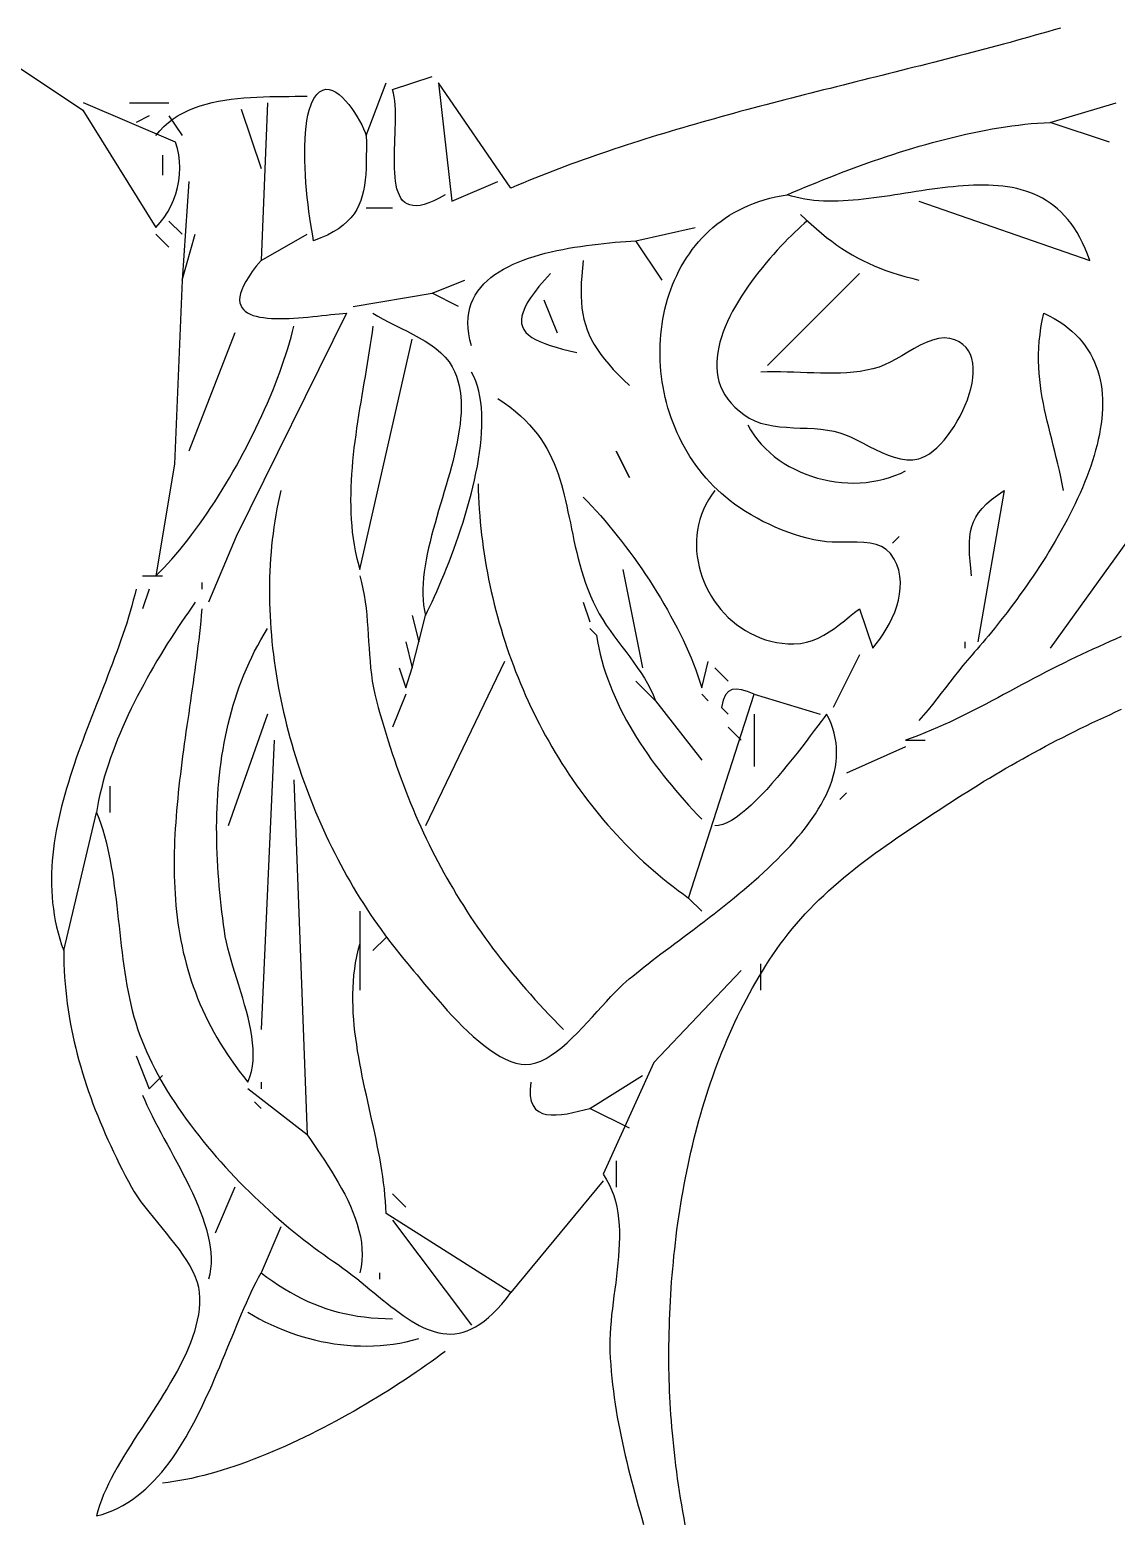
# Model space of a CAD drawing. Header units: millimetres. Extents: x 39 to 722, y 30 to 846.
# Drawn here: x 215.4 to 380.5, y 213.8 to 440.4 of the extents above; entities that cross this region are included whole.
import ezdxf

# ---------------------------------------------------------------- set-up
doc = ezdxf.new("R2010")
doc.units = ezdxf.units.MM
doc.layers.add('0_0_0', color=3, linetype='Continuous')

msp = doc.modelspace()

# ---------------------------------------------------------------- linework, layer by layer
at = {"layer": '0_0_0'}
for points in [[(163.52, 472.34), (187.35, 463.87), (209.62, 437.39), (223.43, 428.2), (234.52, 410.34), (235.19, 411.09), (235.79, 411.88), (236.33, 412.72), (236.8, 413.61), (237.21, 414.53), (237.54, 415.47), (237.8, 416.44), (238, 417.43), (238.11, 418.43), (238.15, 419.43), (238.12, 420.43), (238, 421.42), (237.8, 422.39), (237.52, 423.34), (223.52, 429.34)], [(372.06, 440.7), (371.1, 440.42), (370.15, 440.14), (369.2, 439.87), (368.24, 439.59), (367.28, 439.32), (366.32, 439.05), (365.36, 438.79), (364.4, 438.52), (363.43, 438.26), (362.46, 438), (361.5, 437.74), (360.53, 437.48), (359.56, 437.22), (358.59, 436.97), (357.61, 436.71), (356.64, 436.46), (355.67, 436.21), (354.69, 435.96), (353.72, 435.71), (352.74, 435.46), (351.76, 435.21), (350.78, 434.96), (349.8, 434.72), (348.82, 434.47), (347.84, 434.22), (346.86, 433.98), (345.88, 433.73), (344.9, 433.49), (343.92, 433.24), (342.94, 433), (341.96, 432.75), (340.97, 432.51), (339.99, 432.26), (339.01, 432.02), (338.03, 431.77), (337.04, 431.52), (336.06, 431.28), (335.08, 431.03), (334.1, 430.78), (333.12, 430.53), (332.14, 430.28), (331.16, 430.03), (330.18, 429.78), (329.2, 429.53), (328.22, 429.27), (327.25, 429.02), (326.27, 428.76), (325.29, 428.5), (324.32, 428.24), (323.34, 427.98), (322.37, 427.71), (321.4, 427.45), (320.43, 427.18), (319.46, 426.91), (318.49, 426.64), (317.53, 426.37), (316.56, 426.09), (315.6, 425.81), (314.63, 425.53), (313.67, 425.25), (312.71, 424.96), (311.75, 424.67), (310.8, 424.38), (309.84, 424.09), (308.89, 423.79), (307.94, 423.49), (306.99, 423.19), (306.05, 422.88), (305.1, 422.57), (304.16, 422.26), (303.22, 421.94), (302.28, 421.62), (301.35, 421.3), (300.41, 420.97), (299.48, 420.64), (298.55, 420.31), (297.63, 419.97), (296.7, 419.62), (295.78, 419.28), (294.87, 418.93), (293.95, 418.57), (293.04, 418.21), (292.13, 417.85), (291.22, 417.48), (290.32, 417.11), (289.42, 416.73), (288.52, 416.34), (277.52, 432.34), (279.52, 414.34), (286.52, 417.34)], [(278.52, 415.34), (277.62, 414.83), (276.79, 414.41), (276.02, 414.09), (275.32, 413.86), (274.69, 413.72), (274.12, 413.66), (273.6, 413.68), (273.14, 413.78), (272.73, 413.95), (272.37, 414.18), (272.05, 414.48), (271.78, 414.84), (271.55, 415.26), (271.35, 415.73), (271.19, 416.24), (271.07, 416.8), (270.97, 417.39), (270.89, 418.02), (270.84, 418.69), (270.81, 419.38), (270.8, 420.09), (270.8, 420.82), (270.81, 421.57), (270.83, 422.33), (270.85, 423.09), (270.88, 423.86), (270.91, 424.62), (270.93, 425.39), (270.95, 426.14), (270.96, 426.88), (270.95, 427.6), (270.94, 428.3), (270.9, 428.98), (270.85, 429.62), (270.77, 430.24), (270.66, 430.81), (270.52, 431.34), (276.52, 433.34)], [(266.52, 424.34), (266.53, 423.27), (266.53, 422.24), (266.52, 421.24), (266.51, 420.27), (266.48, 419.34), (266.43, 418.44), (266.36, 417.58), (266.25, 416.75), (266.11, 415.95), (265.92, 415.19), (265.69, 414.45), (265.4, 413.75), (265.06, 413.08), (264.66, 412.44), (264.18, 411.83), (263.64, 411.25), (263.01, 410.7), (262.3, 410.17), (261.5, 409.67), (260.61, 409.2), (259.62, 408.76), (258.52, 408.34), (258.37, 409.1), (258.22, 409.93), (258.07, 410.83), (257.92, 411.79), (257.79, 412.8), (257.66, 413.84), (257.54, 414.93), (257.44, 416.03), (257.35, 417.16), (257.28, 418.29), (257.22, 419.42), (257.19, 420.54), (257.18, 421.64), (257.19, 422.72), (257.22, 423.77), (257.28, 424.77), (257.38, 425.73), (257.5, 426.62), (257.65, 427.45), (257.84, 428.2), (258.19, 429.2), (258.57, 429.99), (258.98, 430.59), (259.42, 431.01), (259.89, 431.27), (260.37, 431.38), (260.86, 431.35), (261.37, 431.19), (261.88, 430.93), (262.39, 430.57), (262.89, 430.14), (263.38, 429.63), (263.85, 429.07), (264.31, 428.47), (264.74, 427.85), (265.14, 427.21), (265.51, 426.58), (265.83, 425.96), (266.11, 425.37), (266.35, 424.83), (266.52, 424.34), (269.52, 432.34)], [(230.52, 429.34), (236.52, 429.34)], [(234.52, 424.34), (235.12, 425.07), (235.76, 425.73), (236.45, 426.33), (237.17, 426.88), (237.93, 427.37), (238.72, 427.81), (239.55, 428.2), (240.4, 428.55), (241.28, 428.86), (242.18, 429.13), (243.1, 429.36), (244.04, 429.56), (244.99, 429.72), (245.96, 429.86), (246.93, 429.97), (247.92, 430.06), (248.9, 430.13), (249.89, 430.19), (250.88, 430.23), (251.86, 430.26), (252.84, 430.28), (253.8, 430.29), (254.76, 430.3), (255.7, 430.31), (256.62, 430.33), (257.52, 430.34)], [(247.52, 428.34), (250.52, 419.34)], [(251.52, 429.34), (250.52, 405.34), (257.52, 409.34)], [(379.52, 423.34), (370.52, 426.34), (380.52, 429.34)], [(233.52, 427.34), (231.52, 426.34)], [(236.52, 427.34), (238.52, 424.34)], [(350.52, 414.34), (376.52, 405.34), (376.18, 406.29), (375.82, 407.18), (375.43, 408.03), (375.03, 408.83), (374.6, 409.58), (374.15, 410.29), (373.69, 410.95), (373.2, 411.57), (372.7, 412.15), (372.18, 412.69), (371.64, 413.18), (371.08, 413.64), (370.51, 414.07), (369.92, 414.46), (369.32, 414.81), (368.71, 415.13), (368.08, 415.42), (367.43, 415.67), (366.78, 415.9), (366.11, 416.1), (365.42, 416.27), (364.73, 416.42), (364.03, 416.54), (363.32, 416.63), (362.59, 416.71), (361.86, 416.76), (361.12, 416.79), (360.37, 416.81), (359.61, 416.81), (358.85, 416.78), (358.08, 416.75), (357.3, 416.7), (356.52, 416.64), (355.73, 416.56), (354.94, 416.48), (354.15, 416.38), (353.35, 416.28), (352.55, 416.17), (351.74, 416.06), (350.94, 415.94), (350.13, 415.81), (349.33, 415.69), (348.52, 415.56), (347.71, 415.43), (346.91, 415.31), (346.1, 415.19), (345.3, 415.07), (344.5, 414.96), (343.71, 414.85), (342.92, 414.75), (342.13, 414.66), (341.34, 414.58), (340.57, 414.51), (339.79, 414.45), (339.03, 414.4), (338.27, 414.37), (337.52, 414.36), (336.77, 414.36), (336.04, 414.38), (335.31, 414.42), (334.59, 414.48), (333.89, 414.56), (333.19, 414.67), (332.51, 414.8), (331.83, 414.95), (331.17, 415.14), (330.52, 415.34), (331.4, 415.72), (332.29, 416.1), (333.19, 416.47), (334.1, 416.85), (335.02, 417.22), (335.94, 417.59), (336.88, 417.96), (337.82, 418.33), (338.77, 418.7), (339.73, 419.06), (340.69, 419.42), (341.66, 419.77), (342.64, 420.12), (343.62, 420.47), (344.61, 420.81), (345.6, 421.14), (346.6, 421.47), (347.6, 421.79), (348.6, 422.1), (349.6, 422.41), (350.61, 422.71), (351.62, 423), (352.63, 423.28), (353.64, 423.55), (354.65, 423.81), (355.66, 424.06), (356.67, 424.3), (357.68, 424.54), (358.69, 424.76), (359.7, 424.96), (360.7, 425.16), (361.7, 425.34), (362.7, 425.51), (363.7, 425.67), (364.69, 425.81), (365.68, 425.94), (366.66, 426.05), (367.63, 426.15), (368.6, 426.23), (369.57, 426.29), (370.52, 426.34)], [(235.52, 421.34), (235.52, 418.34)], [(239.52, 417.34), (238.52, 402.34), (240.52, 409.34)], [(319.52, 370.34), (319.01, 369.65), (318.54, 368.93), (318.14, 368.2), (317.78, 367.45), (317.48, 366.69), (317.23, 365.91), (317.03, 365.13), (316.88, 364.33), (316.78, 363.53), (316.72, 362.73), (316.72, 361.93), (316.75, 361.12), (316.84, 360.32), (316.96, 359.52), (317.13, 358.73), (317.35, 357.95), (317.6, 357.18), (317.89, 356.42), (318.22, 355.67), (318.59, 354.94), (319, 354.24), (319.44, 353.55), (319.92, 352.88), (320.43, 352.24), (320.97, 351.63), (321.55, 351.04), (322.16, 350.49), (322.79, 349.97), (323.46, 349.48), (324.16, 349.03), (324.88, 348.62), (325.63, 348.26), (326.4, 347.93), (327.2, 347.65), (328.02, 347.42), (328.87, 347.24), (329.73, 347.11), (330.62, 347.03), (331.52, 347.01), (332.52, 347.08), (333.47, 347.25), (334.38, 347.53), (335.25, 347.89), (336.09, 348.33), (336.91, 348.82), (337.7, 349.37), (338.48, 349.94), (339.25, 350.54), (340.01, 351.15), (340.77, 351.76), (341.52, 352.34), (343.52, 346.34), (344.06, 347), (344.59, 347.71), (345.1, 348.47), (345.59, 349.26), (346.06, 350.09), (346.48, 350.95), (346.86, 351.83), (347.18, 352.73), (347.43, 353.64), (347.62, 354.56), (347.72, 355.48), (347.74, 356.4), (347.66, 357.3), (347.48, 358.2), (347.18, 359.07), (346.76, 359.92), (346.21, 360.74), (345.59, 361.36), (344.86, 361.81), (344.03, 362.13), (343.13, 362.33), (342.17, 362.45), (341.18, 362.49), (340.18, 362.49), (339.19, 362.47), (338.24, 362.46), (337.34, 362.47), (336.52, 362.53), (335.54, 362.67), (334.56, 362.86), (333.57, 363.09), (332.59, 363.35), (331.61, 363.66), (330.63, 363.99), (329.66, 364.36), (328.71, 364.77), (327.76, 365.2), (326.83, 365.65), (325.93, 366.14), (325.04, 366.64), (324.17, 367.17), (323.34, 367.72), (322.53, 368.28), (321.84, 368.79), (321.18, 369.32), (320.54, 369.87), (319.92, 370.44), (319.32, 371.02), (318.75, 371.62), (318.19, 372.24), (317.66, 372.87), (317.14, 373.52), (316.65, 374.18), (316.18, 374.85), (315.73, 375.53), (315.3, 376.23), (314.89, 376.94), (314.5, 377.66), (314.14, 378.39), (313.79, 379.13), (313.47, 379.88), (313.17, 380.63), (312.89, 381.4), (312.63, 382.16), (312.39, 382.94), (312.18, 383.72), (311.98, 384.51), (311.81, 385.3), (311.65, 386.09), (311.52, 386.89), (311.41, 387.68), (311.32, 388.48), (311.26, 389.28), (311.21, 390.08), (311.19, 390.88), (311.18, 391.68), (311.2, 392.48), (311.24, 393.27), (311.3, 394.06), (311.39, 394.85), (311.49, 395.63), (311.62, 396.41), (311.76, 397.18), (311.93, 397.94), (312.12, 398.7), (312.33, 399.45), (312.57, 400.19), (312.82, 400.92), (313.1, 401.65), (313.4, 402.36), (313.72, 403.06), (314.06, 403.75), (314.42, 404.42), (314.8, 405.09), (315.21, 405.73), (315.64, 406.37), (316.09, 406.99), (316.56, 407.59), (317.05, 408.18), (317.56, 408.75), (318.1, 409.3), (318.66, 409.84), (319.23, 410.35), (319.83, 410.85), (320.46, 411.32), (321.1, 411.78), (321.77, 412.21), (322.45, 412.62), (323.16, 413.01), (323.89, 413.37), (324.65, 413.71), (325.42, 414.02), (326.22, 414.31), (327.03, 414.57), (327.87, 414.81), (328.74, 415.02), (329.62, 415.19), (330.52, 415.34)], [(266.52, 413.34), (270.52, 413.34)], [(236.52, 411.34), (238.52, 409.34)], [(311.52, 402.34), (307.52, 408.34), (316.52, 410.34)], [(333.52, 411.34), (333.1, 410.97), (332.65, 410.56), (332.17, 410.11), (331.68, 409.64), (331.17, 409.14), (330.64, 408.62), (330.11, 408.06), (329.56, 407.49), (329, 406.89), (328.44, 406.26), (327.88, 405.62), (327.32, 404.96), (326.75, 404.28), (326.2, 403.59), (325.65, 402.88), (325.11, 402.15), (324.58, 401.42), (324.07, 400.67), (323.58, 399.92), (323.1, 399.15), (322.65, 398.38), (322.22, 397.61), (321.82, 396.83), (321.44, 396.04), (321.1, 395.26), (320.8, 394.47), (320.53, 393.69), (320.29, 392.91), (320.11, 392.14), (319.96, 391.36), (319.86, 390.6), (319.81, 389.84), (319.81, 389.1), (319.87, 388.36), (319.98, 387.64), (320.15, 386.93), (320.39, 386.23), (320.68, 385.56), (321.05, 384.89), (321.48, 384.25), (321.98, 383.63), (322.55, 383.03), (323.21, 382.45), (323.94, 381.9), (324.75, 381.37), (325.58, 380.94), (326.46, 380.61), (327.4, 380.36), (328.37, 380.17), (329.38, 380.04), (330.41, 379.96), (331.46, 379.9), (332.51, 379.85), (333.56, 379.81), (334.6, 379.75), (335.63, 379.67), (336.63, 379.54), (337.6, 379.37), (338.52, 379.12), (339.37, 378.82), (340.24, 378.44), (341.14, 378.01), (342.06, 377.54), (342.99, 377.06), (343.94, 376.59), (344.89, 376.14), (345.85, 375.74), (346.8, 375.41), (347.75, 375.17), (348.69, 375.03), (349.61, 375.02), (350.52, 375.16), (351.06, 375.34), (351.6, 375.6), (352.16, 375.94), (352.71, 376.36), (353.27, 376.85), (353.82, 377.4), (354.37, 378.01), (354.9, 378.66), (355.41, 379.36), (355.9, 380.1), (356.37, 380.87), (356.81, 381.67), (357.22, 382.49), (357.59, 383.32), (357.92, 384.16), (358.2, 385), (358.44, 385.83), (358.62, 386.65), (358.75, 387.46), (358.82, 388.24), (358.82, 389), (358.75, 389.72), (358.61, 390.4), (358.39, 391.03), (358.09, 391.6), (357.71, 392.12), (357.24, 392.57), (356.67, 392.95), (356.01, 393.25), (355.25, 393.46), (354.39, 393.55), (353.5, 393.46), (352.59, 393.22), (351.67, 392.88), (350.74, 392.44), (349.8, 391.93), (348.87, 391.4), (347.95, 390.85), (347.05, 390.33), (346.18, 389.85), (345.33, 389.44), (344.52, 389.13), (343.55, 388.86), (342.58, 388.64), (341.59, 388.47), (340.6, 388.34), (339.6, 388.25), (338.6, 388.2), (337.6, 388.17), (336.59, 388.17), (335.58, 388.19), (334.57, 388.22), (333.56, 388.25), (332.55, 388.3), (331.54, 388.34), (330.53, 388.37), (329.52, 388.4), (328.52, 388.4), (327.52, 388.39), (326.52, 388.34)], [(332.52, 412.34), (333.35, 411.57), (334.15, 410.84), (334.95, 410.14), (335.73, 409.48), (336.51, 408.85), (337.29, 408.26), (338.06, 407.69), (338.84, 407.16), (339.62, 406.66), (340.42, 406.18), (341.22, 405.74), (342.04, 405.31), (342.87, 404.91), (343.73, 404.53), (344.61, 404.17), (345.51, 403.83), (346.44, 403.5), (347.41, 403.19), (348.41, 402.9), (349.45, 402.62), (350.52, 402.34)], [(234.52, 409.34), (236.52, 407.34)], [(282.52, 392.34), (282.28, 393.28), (282.11, 394.17), (282.01, 395.03), (281.98, 395.86), (282.01, 396.64), (282.11, 397.39), (282.27, 398.11), (282.49, 398.8), (282.77, 399.45), (283.1, 400.07), (283.48, 400.66), (283.92, 401.22), (284.39, 401.76), (284.92, 402.26), (285.48, 402.74), (286.09, 403.19), (286.73, 403.61), (287.4, 404.02), (288.11, 404.39), (288.84, 404.75), (289.61, 405.08), (290.4, 405.39), (291.21, 405.67), (292.04, 405.94), (292.88, 406.19), (293.74, 406.43), (294.62, 406.64), (295.5, 406.84), (296.39, 407.02), (297.29, 407.19), (298.19, 407.34), (299.09, 407.48), (299.98, 407.61), (300.87, 407.73), (301.76, 407.83), (302.63, 407.93), (303.49, 408.02), (304.34, 408.1), (305.17, 408.17), (305.97, 408.23), (306.76, 408.29), (307.52, 408.34)], [(250.52, 405.34), (249.8, 404.46), (249.17, 403.64), (248.64, 402.87), (248.2, 402.16), (247.85, 401.5), (247.59, 400.88), (247.4, 400.32), (247.3, 399.81), (247.27, 399.34), (247.32, 398.91), (247.43, 398.53), (247.6, 398.18), (247.84, 397.87), (248.13, 397.6), (248.48, 397.37), (248.87, 397.16), (249.32, 396.99), (249.8, 396.84), (250.32, 396.73), (250.88, 396.64), (251.48, 396.57), (252.1, 396.52), (252.74, 396.5), (253.41, 396.49), (254.09, 396.5), (254.79, 396.52), (255.5, 396.56), (256.21, 396.6), (256.93, 396.66), (257.65, 396.73), (258.37, 396.8), (259.08, 396.87), (259.77, 396.95), (260.45, 397.02), (261.12, 397.1), (261.76, 397.17), (262.38, 397.23), (262.97, 397.29), (263.52, 397.34), (246.75, 363.34), (242.52, 353.34)], [(294.52, 403.34), (293.6, 402.32), (292.78, 401.36), (292.08, 400.47), (291.49, 399.64), (291, 398.87), (290.63, 398.15), (290.35, 397.48), (290.18, 396.86), (290.11, 396.29), (290.14, 395.76), (290.26, 395.27), (290.48, 394.82), (290.79, 394.4), (291.19, 394.01), (291.68, 393.64), (292.26, 393.3), (292.92, 392.99), (293.66, 392.69), (294.48, 392.4), (295.38, 392.13), (296.35, 391.86), (297.4, 391.6), (298.52, 391.34)], [(299.52, 405.34), (299.39, 404.15), (299.28, 403.02), (299.21, 401.94), (299.18, 400.91), (299.19, 399.93), (299.23, 399), (299.32, 398.1), (299.45, 397.23), (299.62, 396.4), (299.84, 395.59), (300.1, 394.8), (300.41, 394.04), (300.78, 393.28), (301.19, 392.53), (301.66, 391.79), (302.18, 391.04), (302.75, 390.3), (303.39, 389.54), (304.08, 388.77), (304.83, 387.99), (305.65, 387.18), (306.52, 386.34)], [(341.52, 403.34), (327.52, 389.34)], [(238.52, 402.34), (237.35, 374.34), (234.52, 357.34), (235.13, 357.95), (235.74, 358.57), (236.35, 359.23), (236.95, 359.9), (237.56, 360.6), (238.17, 361.32), (238.77, 362.06), (239.37, 362.83), (239.97, 363.61), (240.57, 364.41), (241.16, 365.23), (241.75, 366.06), (242.33, 366.91), (242.91, 367.77), (243.48, 368.64), (244.04, 369.53), (244.6, 370.43), (245.16, 371.34), (245.7, 372.26), (246.24, 373.19), (246.77, 374.12), (247.29, 375.06), (247.8, 376.01), (248.3, 376.96), (248.79, 377.91), (249.27, 378.86), (249.74, 379.82), (250.2, 380.78), (250.64, 381.74), (251.07, 382.69), (251.49, 383.64), (251.9, 384.59), (252.29, 385.54), (252.66, 386.48), (253.03, 387.41), (253.37, 388.33), (253.7, 389.25), (254.01, 390.16), (254.31, 391.05), (254.59, 391.94), (254.85, 392.81), (255.09, 393.67), (255.32, 394.51), (255.52, 395.34)], [(280.52, 398.34), (276.52, 400.34), (281.52, 402.34)], [(264.52, 398.34), (276.52, 400.34)], [(293.52, 399.34), (295.52, 394.34)], [(267.52, 397.34), (268.28, 396.87), (269.1, 396.41), (269.96, 395.96), (270.86, 395.5), (271.79, 395.04), (272.72, 394.57), (273.65, 394.09), (274.57, 393.59), (275.46, 393.06), (276.32, 392.51), (277.12, 391.93), (277.86, 391.3), (278.53, 390.64), (279.11, 389.92), (279.6, 389.16), (279.94, 388.46), (280.22, 387.75), (280.46, 387.01), (280.65, 386.25), (280.79, 385.47), (280.88, 384.67), (280.94, 383.85), (280.95, 383.02), (280.93, 382.17), (280.87, 381.31), (280.78, 380.43), (280.66, 379.54), (280.51, 378.64), (280.34, 377.72), (280.15, 376.8), (279.94, 375.87), (279.71, 374.93), (279.46, 373.99), (279.2, 373.04), (278.93, 372.09), (278.66, 371.13), (278.37, 370.17), (278.09, 369.21), (277.8, 368.25), (277.52, 367.29), (277.24, 366.33), (276.97, 365.38), (276.71, 364.43), (276.46, 363.48), (276.22, 362.54), (276, 361.61), (275.8, 360.68), (275.62, 359.77), (275.46, 358.86), (275.33, 357.97), (275.23, 357.09), (275.16, 356.22), (275.12, 355.36), (275.12, 354.52), (275.16, 353.7), (275.23, 352.9), (275.36, 352.11), (275.52, 351.34), (275.85, 352), (276.18, 352.69), (276.53, 353.43), (276.88, 354.2), (277.24, 355), (277.61, 355.84), (277.98, 356.71), (278.35, 357.61), (278.72, 358.53), (279.1, 359.48), (279.47, 360.45), (279.83, 361.43), (280.2, 362.44), (280.55, 363.46), (280.9, 364.49), (281.24, 365.54), (281.56, 366.59), (281.88, 367.65), (282.17, 368.72), (282.46, 369.79), (282.73, 370.85), (282.97, 371.92), (283.2, 372.98), (283.41, 374.04), (283.59, 375.09), (283.75, 376.12), (283.88, 377.15), (283.98, 378.16), (284.06, 379.15), (284.1, 380.12), (284.11, 381.08), (284.09, 382.01), (284.04, 382.91), (283.94, 383.79), (283.81, 384.63), (283.64, 385.45), (283.43, 386.23), (283.17, 386.97), (282.87, 387.68), (282.52, 388.34)], [(372.52, 370.34), (372.33, 371.38), (372.12, 372.4), (371.9, 373.4), (371.67, 374.38), (371.44, 375.34), (371.21, 376.29), (370.97, 377.22), (370.74, 378.15), (370.51, 379.06), (370.28, 379.97), (370.06, 380.88), (369.85, 381.78), (369.65, 382.68), (369.47, 383.58), (369.3, 384.48), (369.15, 385.39), (369.02, 386.3), (368.91, 387.22), (368.83, 388.16), (368.77, 389.1), (368.74, 390.06), (368.75, 391.04), (368.78, 392.03), (368.85, 393.05), (368.96, 394.08), (369.1, 395.14), (369.29, 396.23), (369.52, 397.34), (370.35, 396.93), (371.13, 396.5), (371.87, 396.05), (372.56, 395.58), (373.21, 395.09), (373.82, 394.57), (374.38, 394.05), (374.91, 393.5), (375.4, 392.93), (375.84, 392.35), (376.25, 391.75), (376.62, 391.14), (376.96, 390.51), (377.26, 389.87), (377.52, 389.21), (377.75, 388.54), (377.95, 387.86), (378.11, 387.17), (378.25, 386.46), (378.35, 385.74), (378.42, 385.02), (378.46, 384.28), (378.47, 383.53), (378.46, 382.77), (378.41, 382.01), (378.34, 381.24), (378.25, 380.46), (378.13, 379.67), (377.99, 378.88), (377.82, 378.08), (377.63, 377.28), (377.42, 376.48), (377.19, 375.67), (376.94, 374.85), (376.67, 374.04), (376.38, 373.22), (376.07, 372.4), (375.74, 371.58), (375.4, 370.76), (375.05, 369.94), (374.68, 369.12), (374.29, 368.3), (373.9, 367.49), (373.49, 366.67), (373.07, 365.86), (372.63, 365.05), (372.19, 364.25), (371.74, 363.45), (371.28, 362.66), (370.82, 361.87), (370.34, 361.09), (369.87, 360.32), (369.38, 359.56), (368.89, 358.8), (368.4, 358.05), (367.91, 357.31), (367.41, 356.58), (366.91, 355.86), (366.41, 355.15), (365.91, 354.46), (365.42, 353.77), (364.92, 353.1), (364.43, 352.44), (363.94, 351.8), (363.45, 351.17), (362.97, 350.55), (362.5, 349.95), (362.03, 349.37), (361.57, 348.8), (361.12, 348.25), (360.68, 347.72), (360.24, 347.2), (359.82, 346.71), (359.41, 346.23), (359.01, 345.78), (358.62, 345.34), (357.92, 344.54), (357.23, 343.71), (356.55, 342.88), (355.89, 342.04), (355.23, 341.19), (354.58, 340.34), (353.93, 339.49), (353.27, 338.65), (352.6, 337.81), (351.93, 336.97), (351.23, 336.15), (350.52, 335.34)], [(246.52, 394.34), (239.52, 376.34)], [(267.52, 395.34), (267.4, 394.41), (267.27, 393.47), (267.12, 392.53), (266.97, 391.57), (266.82, 390.62), (266.66, 389.65), (266.5, 388.68), (266.33, 387.71), (266.17, 386.73), (266, 385.75), (265.83, 384.77), (265.67, 383.78), (265.51, 382.8), (265.35, 381.8), (265.19, 380.81), (265.05, 379.82), (264.91, 378.82), (264.78, 377.82), (264.65, 376.83), (264.54, 375.83), (264.44, 374.83), (264.35, 373.84), (264.28, 372.85), (264.22, 371.85), (264.17, 370.86), (264.15, 369.88), (264.14, 368.89), (264.15, 367.91), (264.18, 366.93), (264.23, 365.95), (264.3, 364.98), (264.4, 364.02), (264.52, 363.06), (264.66, 362.1), (264.84, 361.15), (265.04, 360.21), (265.27, 359.27), (265.52, 358.34), (273.52, 393.34)], [(286.52, 384.34), (287.48, 383.7), (288.37, 383.05), (289.2, 382.38), (289.97, 381.71), (290.68, 381.03), (291.35, 380.33), (291.96, 379.63), (292.53, 378.92), (293.05, 378.2), (293.53, 377.47), (293.97, 376.73), (294.37, 375.97), (294.74, 375.22), (295.08, 374.45), (295.39, 373.67), (295.68, 372.88), (295.94, 372.09), (296.18, 371.28), (296.41, 370.47), (296.62, 369.64), (296.82, 368.81), (297.01, 367.97), (297.19, 367.12), (297.37, 366.26), (297.55, 365.4), (297.73, 364.52), (297.91, 363.64), (298.1, 362.74), (298.3, 361.84), (298.52, 360.93), (298.75, 360.02), (298.99, 359.09), (299.26, 358.16), (299.55, 357.22), (299.87, 356.27), (300.21, 355.31), (300.59, 354.34), (301, 353.4), (301.46, 352.49), (301.95, 351.6), (302.47, 350.73), (303.02, 349.88), (303.59, 349.05), (304.18, 348.24), (304.77, 347.43), (305.38, 346.63), (305.98, 345.84), (306.57, 345.04), (307.16, 344.25), (307.73, 343.44), (308.28, 342.63), (308.8, 341.81), (309.29, 340.97), (309.75, 340.12), (310.16, 339.24), (310.52, 338.34), (307.52, 341.34)], [(324.52, 380.34), (324.96, 379.55), (325.45, 378.79), (325.99, 378.07), (326.57, 377.38), (327.2, 376.72), (327.86, 376.1), (328.56, 375.52), (329.29, 374.98), (330.05, 374.47), (330.84, 374), (331.66, 373.57), (332.5, 373.18), (333.36, 372.82), (334.24, 372.51), (335.14, 372.24), (336.04, 372.01), (336.96, 371.82), (337.88, 371.67), (338.81, 371.56), (339.74, 371.5), (340.66, 371.48), (341.59, 371.5), (342.51, 371.57), (343.41, 371.69), (344.31, 371.85), (345.19, 372.05), (346.06, 372.3), (346.9, 372.6), (347.73, 372.95), (348.52, 373.34)], [(253.52, 370.34), (253.31, 369.42), (253.12, 368.5), (252.93, 367.57), (252.76, 366.63), (252.61, 365.7), (252.47, 364.75), (252.34, 363.81), (252.23, 362.86), (252.13, 361.91), (252.04, 360.95), (251.96, 359.99), (251.9, 359.03), (251.86, 358.07), (251.82, 357.1), (251.8, 356.14), (251.79, 355.17), (251.8, 354.19), (251.82, 353.22), (251.84, 352.25), (251.89, 351.27), (251.94, 350.29), (252.01, 349.32), (252.09, 348.34), (252.18, 347.36), (252.28, 346.38), (252.4, 345.4), (252.52, 344.42), (252.66, 343.44), (252.81, 342.46), (252.97, 341.49), (253.14, 340.51), (253.33, 339.53), (253.52, 338.56), (253.73, 337.59), (253.94, 336.61), (254.17, 335.64), (254.41, 334.68), (254.66, 333.71), (254.92, 332.75), (255.19, 331.79), (255.47, 330.83), (255.76, 329.88), (256.06, 328.92), (256.37, 327.98), (256.69, 327.03), (257.03, 326.09), (257.37, 325.15), (257.72, 324.22), (258.08, 323.29), (258.45, 322.37), (258.82, 321.45), (259.21, 320.53), (259.61, 319.62), (260.02, 318.72), (260.43, 317.82), (260.85, 316.92), (261.29, 316.04), (261.73, 315.15), (262.18, 314.28), (262.64, 313.41), (263.1, 312.55), (263.58, 311.69), (264.06, 310.84), (264.55, 310), (265.05, 309.16), (265.56, 308.34), (266.08, 307.52), (266.6, 306.7), (267.13, 305.9), (267.67, 305.1), (268.21, 304.32), (268.76, 303.54), (269.32, 302.77), (269.89, 302.01), (270.46, 301.26), (271.04, 300.51), (271.63, 299.78), (272.22, 299.06), (272.83, 298.34), (273.25, 297.84), (273.72, 297.27), (274.24, 296.64), (274.8, 295.96), (275.39, 295.24), (276.02, 294.49), (276.68, 293.7), (277.38, 292.9), (278.09, 292.08), (278.84, 291.25), (279.6, 290.43), (280.38, 289.61), (281.17, 288.81), (281.98, 288.03), (282.79, 287.28), (283.61, 286.57), (284.44, 285.9), (285.26, 285.28), (286.08, 284.72), (286.9, 284.23), (287.7, 283.81), (288.5, 283.48), (289.28, 283.23), (290.05, 283.07), (290.79, 283.02), (291.51, 283.07), (292.28, 283.26), (293.06, 283.55), (293.86, 283.95), (294.65, 284.43), (295.45, 285), (296.25, 285.63), (297.05, 286.32), (297.84, 287.06), (298.62, 287.83), (299.4, 288.63), (300.16, 289.44), (300.91, 290.26), (301.64, 291.07), (302.35, 291.86), (303.04, 292.62), (303.7, 293.35), (304.34, 294.02), (304.95, 294.63), (305.52, 295.18), (306, 295.6), (306.51, 296.03), (307.03, 296.47), (307.59, 296.93), (308.16, 297.39), (308.76, 297.86), (309.37, 298.34), (310.01, 298.83), (310.66, 299.33), (311.33, 299.84), (312.01, 300.35), (312.71, 300.88), (313.42, 301.41), (314.14, 301.95), (314.87, 302.5), (315.61, 303.06), (316.36, 303.62), (317.12, 304.2), (317.87, 304.78), (318.64, 305.36), (319.4, 305.96), (320.17, 306.56), (320.93, 307.16), (321.7, 307.78), (322.46, 308.4), (323.22, 309.02), (323.97, 309.65), (324.72, 310.29), (325.46, 310.93), (326.19, 311.58), (326.91, 312.24), (327.62, 312.9), (328.31, 313.56), (329, 314.23), (329.67, 314.9), (330.32, 315.58), (330.95, 316.26), (331.57, 316.94), (332.16, 317.63), (332.74, 318.33), (333.29, 319.02), (333.82, 319.72), (334.32, 320.42), (334.8, 321.13), (335.25, 321.84), (335.67, 322.55), (336.06, 323.26), (336.42, 323.98), (336.74, 324.7), (337.04, 325.42), (337.29, 326.14), (337.51, 326.87), (337.7, 327.59), (337.84, 328.32), (337.95, 329.04), (338.01, 329.77), (338.03, 330.5), (338.01, 331.23), (337.94, 331.96), (337.83, 332.69), (337.67, 333.42), (337.46, 334.15), (337.2, 334.89), (336.89, 335.62), (336.52, 336.34), (336.13, 335.82), (335.68, 335.22), (335.18, 334.55), (334.63, 333.81), (334.03, 333.02), (333.4, 332.18), (332.73, 331.3), (332.02, 330.4), (331.3, 329.47), (330.54, 328.54), (329.78, 327.61), (328.99, 326.68), (328.2, 325.77), (327.4, 324.88), (326.6, 324.03), (325.81, 323.22), (325.02, 322.46), (324.25, 321.77), (323.49, 321.14), (322.75, 320.59), (322.04, 320.13), (321.36, 319.77), (320.71, 319.51), (320.09, 319.37), (319.52, 319.34)], [(283.52, 371.34), (283.55, 370.38), (283.59, 369.41), (283.64, 368.44), (283.7, 367.48), (283.77, 366.51), (283.85, 365.54), (283.95, 364.58), (284.06, 363.61), (284.17, 362.64), (284.3, 361.68), (284.44, 360.72), (284.6, 359.75), (284.76, 358.79), (284.93, 357.83), (285.12, 356.87), (285.32, 355.92), (285.53, 354.96), (285.75, 354.01), (285.98, 353.06), (286.22, 352.11), (286.47, 351.17), (286.73, 350.22), (287.01, 349.28), (287.29, 348.35), (287.59, 347.41), (287.9, 346.48), (288.22, 345.56), (288.54, 344.63), (288.88, 343.72), (289.23, 342.8), (289.6, 341.89), (289.97, 340.98), (290.35, 340.08), (290.74, 339.18), (291.15, 338.29), (291.56, 337.4), (291.98, 336.52), (292.42, 335.64), (292.86, 334.77), (293.32, 333.9), (293.78, 333.04), (294.26, 332.19), (294.75, 331.34), (295.24, 330.5), (295.75, 329.66), (296.27, 328.83), (296.79, 328.01), (297.33, 327.19), (297.88, 326.38), (298.44, 325.58), (299, 324.79), (299.58, 324), (300.17, 323.22), (300.76, 322.45), (301.37, 321.69), (301.99, 320.93), (302.61, 320.19), (303.25, 319.45), (303.9, 318.72), (304.55, 318), (305.22, 317.28), (305.89, 316.58), (306.58, 315.89), (307.27, 315.2), (307.97, 314.53), (308.69, 313.86), (309.41, 313.21), (310.14, 312.56), (310.88, 311.93), (311.63, 311.3), (312.39, 310.69), (313.16, 310.09), (313.94, 309.5), (314.73, 308.91), (315.52, 308.34), (325.52, 339.34), (324.48, 339.75), (323.57, 340.03), (322.79, 340.14), (322.14, 340.07), (321.59, 339.78), (321.15, 339.25), (320.8, 338.45), (320.52, 337.34), (321.52, 336.34)], [(299.52, 369.34), (300.17, 368.66), (300.82, 367.97), (301.47, 367.25), (302.12, 366.52), (302.77, 365.77), (303.42, 365), (304.06, 364.22), (304.69, 363.43), (305.33, 362.63), (305.95, 361.81), (306.58, 360.98), (307.19, 360.14), (307.8, 359.28), (308.4, 358.42), (308.99, 357.55), (309.57, 356.68), (310.14, 355.79), (310.7, 354.9), (311.24, 354), (311.78, 353.1), (312.3, 352.19), (312.8, 351.28), (313.3, 350.37), (313.77, 349.45), (314.23, 348.54), (314.68, 347.62), (315.1, 346.7), (315.51, 345.79), (315.9, 344.87), (316.26, 343.96), (316.61, 343.05), (316.94, 342.14), (317.24, 341.24), (317.52, 340.34), (318.52, 344.34)], [(358.52, 357.34), (358.42, 358.52), (358.33, 359.61), (358.26, 360.62), (358.23, 361.57), (358.23, 362.46), (358.29, 363.3), (358.41, 364.09), (358.59, 364.85), (358.85, 365.57), (359.19, 366.27), (359.63, 366.95), (360.17, 367.62), (360.82, 368.29), (361.59, 368.96), (362.49, 369.64), (363.52, 370.34), (359.52, 347.34)], [(388.52, 371.34), (370.52, 346.34)], [(347.52, 363.34), (346.52, 362.34)], [(305.52, 358.34), (308.52, 343.34)], [(232.52, 357.34), (235.52, 357.34)], [(241.52, 356.34), (241.52, 355.34)], [(265.52, 357.34), (265.79, 356.37), (266.01, 355.39), (266.2, 354.41), (266.35, 353.42), (266.48, 352.42), (266.58, 351.42), (266.67, 350.42), (266.74, 349.41), (266.81, 348.4), (266.87, 347.39), (266.94, 346.38), (267.01, 345.37), (267.09, 344.36), (267.18, 343.35), (267.3, 342.34), (267.44, 341.33), (267.61, 340.33), (267.82, 339.34), (268.06, 338.34), (268.34, 337.31), (268.63, 336.29), (268.92, 335.28), (269.22, 334.27), (269.52, 333.27), (269.83, 332.28), (270.14, 331.3), (270.46, 330.32), (270.79, 329.35), (271.12, 328.39), (271.46, 327.44), (271.81, 326.49), (272.16, 325.55), (272.52, 324.62), (272.89, 323.69), (273.26, 322.77), (273.64, 321.86), (274.03, 320.95), (274.42, 320.05), (274.83, 319.16), (275.24, 318.27), (275.65, 317.39), (276.08, 316.51), (276.51, 315.64), (276.95, 314.77), (277.4, 313.91), (277.85, 313.05), (278.32, 312.2), (278.79, 311.36), (279.27, 310.51), (279.76, 309.68), (280.26, 308.84), (280.76, 308.02), (281.28, 307.19), (281.8, 306.37), (282.33, 305.56), (282.88, 304.74), (283.43, 303.93), (283.99, 303.13), (284.56, 302.33), (285.14, 301.53), (285.72, 300.74), (286.32, 299.94), (286.93, 299.15), (287.55, 298.37), (288.18, 297.58), (288.81, 296.8), (289.46, 296.03), (290.12, 295.25), (290.79, 294.47), (291.47, 293.7), (292.16, 292.93), (292.86, 292.16), (293.57, 291.4), (294.29, 290.63), (295.02, 289.87), (295.77, 289.11), (296.52, 288.34)], [(231.52, 355.34), (231.32, 354.49), (231.1, 353.64), (230.87, 352.78), (230.62, 351.91), (230.36, 351.05), (230.09, 350.18), (229.81, 349.31), (229.51, 348.44), (229.21, 347.56), (228.9, 346.68), (228.58, 345.8), (228.25, 344.92), (227.92, 344.03), (227.58, 343.14), (227.24, 342.25), (226.9, 341.36), (226.55, 340.46), (226.2, 339.56), (225.84, 338.67), (225.49, 337.77), (225.14, 336.86), (224.79, 335.96), (224.44, 335.05), (224.09, 334.15), (223.75, 333.24), (223.41, 332.33), (223.07, 331.42), (222.74, 330.51), (222.42, 329.6), (222.11, 328.68), (221.8, 327.77), (221.51, 326.85), (221.22, 325.94), (220.94, 325.02), (220.68, 324.1), (220.43, 323.19), (220.19, 322.27), (219.96, 321.35), (219.75, 320.43), (219.56, 319.51), (219.38, 318.59), (219.22, 317.68), (219.08, 316.76), (218.96, 315.84), (218.85, 314.92), (218.77, 314), (218.71, 313.09), (218.67, 312.17), (218.65, 311.26), (218.66, 310.34), (218.69, 309.43), (218.74, 308.51), (218.83, 307.6), (218.94, 306.69), (219.07, 305.78), (219.24, 304.87), (219.43, 303.96), (219.66, 303.05), (219.92, 302.15), (220.2, 301.25), (220.52, 300.34), (225.52, 321.34), (225.86, 320.48), (226.17, 319.61), (226.45, 318.72), (226.72, 317.81), (226.96, 316.89), (227.18, 315.96), (227.39, 315.01), (227.58, 314.06), (227.75, 313.09), (227.92, 312.12), (228.07, 311.13), (228.21, 310.14), (228.34, 309.15), (228.47, 308.14), (228.59, 307.14), (228.7, 306.13), (228.82, 305.12), (228.93, 304.1), (229.04, 303.09), (229.15, 302.07), (229.27, 301.06), (229.39, 300.05), (229.52, 299.04), (229.65, 298.04), (229.8, 297.04), (229.95, 296.05), (230.12, 295.06), (230.3, 294.08), (230.5, 293.11), (230.71, 292.16), (230.94, 291.21), (231.19, 290.27), (231.46, 289.34), (231.74, 288.47), (232.05, 287.6), (232.38, 286.73), (232.73, 285.86), (233.1, 284.99), (233.5, 284.12), (233.92, 283.25), (234.36, 282.38), (234.82, 281.51), (235.3, 280.65), (235.8, 279.78), (236.32, 278.93), (236.85, 278.07), (237.41, 277.22), (237.97, 276.37), (238.56, 275.53), (239.16, 274.69), (239.77, 273.85), (240.4, 273.02), (241.04, 272.2), (241.69, 271.39), (242.35, 270.58), (243.03, 269.77), (243.71, 268.98), (244.4, 268.19), (245.11, 267.41), (245.82, 266.64), (246.54, 265.88), (247.27, 265.13), (248, 264.38), (248.74, 263.65), (249.48, 262.93), (250.23, 262.22), (250.98, 261.51), (251.74, 260.82), (252.49, 260.15), (253.25, 259.48), (254.01, 258.83), (254.77, 258.19), (255.53, 257.56), (256.29, 256.95), (257.05, 256.35), (257.8, 255.77), (258.56, 255.2), (259.31, 254.64), (260.05, 254.1), (260.79, 253.58), (261.52, 253.07), (262.25, 252.57), (262.97, 252.05), (263.68, 251.52), (264.37, 250.98), (265.06, 250.44), (265.74, 249.9), (266.4, 249.35), (267.07, 248.81), (267.72, 248.27), (268.36, 247.74), (269, 247.22), (269.64, 246.71), (270.27, 246.22), (270.89, 245.74), (271.51, 245.27), (272.12, 244.83), (272.73, 244.42), (273.34, 244.02), (273.95, 243.66), (274.55, 243.33), (275.16, 243.03), (275.76, 242.76), (276.37, 242.53), (276.97, 242.34), (277.57, 242.19), (278.18, 242.09), (278.79, 242.03), (279.4, 242.02), (280.01, 242.06), (280.63, 242.16), (281.25, 242.31), (281.88, 242.52), (282.51, 242.79), (283.15, 243.13), (283.79, 243.53), (284.44, 243.99), (285.1, 244.53), (285.77, 245.14), (286.44, 245.82), (287.13, 246.58), (287.82, 247.42), (288.52, 248.34), (269.52, 260.34), (269.49, 261.27), (269.44, 262.21), (269.36, 263.14), (269.27, 264.08), (269.16, 265.02), (269.03, 265.96), (268.89, 266.9), (268.74, 267.85), (268.57, 268.8), (268.39, 269.74), (268.2, 270.7), (268.01, 271.65), (267.8, 272.6), (267.6, 273.56), (267.39, 274.51), (267.17, 275.47), (266.96, 276.43), (266.74, 277.39), (266.53, 278.35), (266.32, 279.31), (266.12, 280.27), (265.92, 281.23), (265.73, 282.2), (265.54, 283.16), (265.37, 284.12), (265.21, 285.09), (265.06, 286.05), (264.92, 287.01), (264.8, 287.97), (264.7, 288.93), (264.61, 289.89), (264.55, 290.85), (264.51, 291.81), (264.48, 292.77), (264.49, 293.73), (264.51, 294.69), (264.57, 295.64), (264.65, 296.6), (264.76, 297.55), (264.9, 298.5), (265.08, 299.45), (265.28, 300.4), (265.52, 301.34), (265.52, 294.34)], [(233.52, 355.34), (232.52, 352.34)], [(240.52, 353.34), (240, 352.6), (239.47, 351.84), (238.94, 351.07), (238.4, 350.28), (237.87, 349.48), (237.34, 348.67), (236.8, 347.84), (236.27, 347), (235.74, 346.15), (235.22, 345.29), (234.7, 344.42), (234.18, 343.54), (233.67, 342.65), (233.17, 341.75), (232.68, 340.85), (232.19, 339.94), (231.71, 339.02), (231.24, 338.1), (230.79, 337.17), (230.34, 336.24), (229.91, 335.31), (229.5, 334.37), (229.09, 333.43), (228.7, 332.49), (228.33, 331.55), (227.97, 330.61), (227.64, 329.67), (227.32, 328.73), (227.02, 327.79), (226.74, 326.86), (226.48, 325.93), (226.24, 325), (226.02, 324.08), (225.83, 323.16), (225.67, 322.25), (225.52, 321.34)], [(241.52, 352.34), (241.44, 351.4), (241.35, 350.46), (241.25, 349.52), (241.15, 348.58), (241.04, 347.65), (240.93, 346.71), (240.81, 345.77), (240.69, 344.83), (240.57, 343.9), (240.44, 342.96), (240.32, 342.03), (240.19, 341.09), (240.05, 340.16), (239.92, 339.23), (239.79, 338.29), (239.65, 337.36), (239.52, 336.43), (239.38, 335.5), (239.25, 334.57), (239.11, 333.65), (238.98, 332.72), (238.85, 331.79), (238.73, 330.87), (238.6, 329.95), (238.48, 329.02), (238.36, 328.1), (238.25, 327.18), (238.14, 326.26), (238.04, 325.34), (237.94, 324.42), (237.85, 323.51), (237.76, 322.59), (237.68, 321.68), (237.6, 320.76), (237.54, 319.85), (237.48, 318.94), (237.42, 318.03), (237.38, 317.12), (237.35, 316.21), (237.32, 315.31), (237.31, 314.4), (237.3, 313.5), (237.31, 312.6), (237.32, 311.7), (237.35, 310.8), (237.39, 309.9), (237.44, 309), (237.5, 308.11), (237.58, 307.21), (237.67, 306.32), (237.77, 305.43), (237.89, 304.54), (238.02, 303.65), (238.17, 302.77), (238.33, 301.88), (238.51, 301), (238.7, 300.12), (238.91, 299.24), (239.14, 298.36), (239.38, 297.49), (239.64, 296.61), (239.92, 295.74), (240.22, 294.87), (240.54, 294), (240.88, 293.13), (241.23, 292.26), (241.61, 291.4), (242.01, 290.54), (242.43, 289.68), (242.87, 288.82), (243.33, 287.96), (243.81, 287.11), (244.32, 286.26), (244.85, 285.41), (245.4, 284.56), (245.97, 283.71), (246.57, 282.87), (247.2, 282.02), (247.85, 281.18), (248.52, 280.34), (248.82, 281.12), (249.05, 281.93), (249.21, 282.77), (249.3, 283.63), (249.33, 284.52), (249.31, 285.42), (249.24, 286.34), (249.12, 287.28), (248.97, 288.23), (248.77, 289.19), (248.55, 290.17), (248.3, 291.14), (248.03, 292.12), (247.75, 293.11), (247.45, 294.09), (247.15, 295.07), (246.85, 296.04), (246.55, 297), (246.25, 297.96), (245.98, 298.9), (245.72, 299.83), (245.48, 300.74), (245.27, 301.63), (245.09, 302.5), (244.95, 303.34), (244.82, 304.31), (244.69, 305.27), (244.57, 306.24), (244.46, 307.22), (244.35, 308.2), (244.25, 309.18), (244.16, 310.16), (244.08, 311.15), (244.01, 312.14), (243.94, 313.13), (243.89, 314.12), (243.85, 315.11), (243.81, 316.11), (243.79, 317.1), (243.78, 318.1), (243.77, 319.09), (243.78, 320.09), (243.81, 321.09), (243.84, 322.08), (243.89, 323.07), (243.94, 324.07), (244.02, 325.06), (244.1, 326.05), (244.2, 327.04), (244.31, 328.02), (244.44, 329), (244.58, 329.98), (244.74, 330.96), (244.91, 331.93), (245.1, 332.9), (245.3, 333.86), (245.52, 334.82), (245.76, 335.78), (246.01, 336.73), (246.28, 337.68), (246.57, 338.61), (246.88, 339.55), (247.2, 340.48), (247.55, 341.4), (247.91, 342.31), (248.29, 343.22), (248.69, 344.12), (249.11, 345.01), (249.55, 345.89), (250.01, 346.77), (250.5, 347.64), (251, 348.49), (251.52, 349.34)], [(273.52, 351.34), (274.52, 347.34), (275.52, 351.34)], [(299.52, 353.34), (300.52, 350.34)], [(300.52, 349.34), (301.52, 348.34)], [(272.52, 347.34), (273.52, 343.34), (274.52, 347.34)], [(301.52, 348.34), (301.69, 347.36), (301.88, 346.39), (302.1, 345.42), (302.34, 344.47), (302.61, 343.52), (302.91, 342.58), (303.23, 341.64), (303.58, 340.72), (303.95, 339.8), (304.34, 338.89), (304.75, 337.99), (305.18, 337.1), (305.64, 336.21), (306.11, 335.33), (306.6, 334.47), (307.1, 333.61), (307.62, 332.76), (308.16, 331.91), (308.71, 331.08), (309.28, 330.26), (309.86, 329.44), (310.45, 328.63), (311.05, 327.83), (311.67, 327.04), (312.29, 326.26), (312.92, 325.49), (313.56, 324.73), (314.21, 323.97), (314.86, 323.23), (315.52, 322.49), (316.19, 321.77), (316.85, 321.05), (317.52, 320.34)], [(381.32, 348.12), (380.46, 347.74), (379.59, 347.35), (378.72, 346.96), (377.85, 346.57), (376.98, 346.18), (376.12, 345.78), (375.25, 345.38), (374.39, 344.97), (373.52, 344.56), (372.58, 344.1), (371.64, 343.64), (370.71, 343.16), (369.79, 342.69), (368.87, 342.21), (367.96, 341.73), (367.05, 341.24), (366.14, 340.76), (365.24, 340.27), (364.34, 339.78), (363.43, 339.3), (362.53, 338.82), (361.63, 338.34), (360.73, 337.86), (359.82, 337.39), (358.91, 336.92), (358, 336.46), (357.09, 336), (356.16, 335.55), (355.24, 335.11), (354.3, 334.68), (353.36, 334.27), (352.41, 333.86), (351.46, 333.46), (350.49, 333.07), (349.51, 332.7), (348.52, 332.34), (351.52, 332.34)], [(357.52, 347.34), (357.52, 346.34)], [(341.52, 345.34), (337.52, 337.34)], [(271.52, 343.34), (272.52, 340.34), (273.52, 343.34)], [(287.52, 344.34), (275.52, 319.34)], [(319.52, 343.34), (321.52, 341.34)], [(272.52, 339.34), (270.52, 334.34)], [(310.52, 338.34), (317.52, 329.34)], [(317.52, 339.34), (318.52, 338.34)], [(325.52, 339.34), (335.52, 336.34)], [(251.52, 336.34), (245.52, 319.34)], [(315.03, 212.97), (314.84, 213.98), (314.66, 215), (314.48, 216.02), (314.31, 217.03), (314.15, 218.04), (314, 219.05), (313.86, 220.05), (313.72, 221.05), (313.59, 222.04), (313.47, 223.03), (313.36, 224.01), (313.26, 224.98), (313.16, 225.95), (313.07, 226.91), (312.98, 227.85), (312.91, 228.79), (312.84, 229.72), (312.78, 230.64), (312.72, 231.55), (312.68, 232.44), (312.64, 233.33), (312.6, 234.2), (312.57, 235.06), (312.55, 235.9), (312.54, 236.73), (312.53, 237.55), (312.52, 238.34), (312.53, 239.3), (312.54, 240.26), (312.55, 241.22), (312.57, 242.18), (312.6, 243.15), (312.63, 244.12), (312.67, 245.09), (312.71, 246.06), (312.76, 247.04), (312.82, 248.02), (312.88, 249), (312.95, 249.98), (313.03, 250.96), (313.12, 251.95), (313.21, 252.93), (313.3, 253.92), (313.41, 254.91), (313.52, 255.89), (313.64, 256.88), (313.76, 257.87), (313.9, 258.86), (314.04, 259.85), (314.19, 260.83), (314.34, 261.82), (314.51, 262.81), (314.68, 263.79), (314.86, 264.78), (315.05, 265.76), (315.24, 266.74), (315.44, 267.72), (315.66, 268.7), (315.88, 269.68), (316.1, 270.65), (316.34, 271.62), (316.59, 272.59), (316.84, 273.56), (317.1, 274.52), (317.37, 275.49), (317.65, 276.44), (317.94, 277.4), (318.24, 278.35), (318.55, 279.3), (318.87, 280.24), (319.19, 281.18), (319.53, 282.12), (319.87, 283.05), (320.23, 283.98), (320.59, 284.9), (320.97, 285.82), (321.35, 286.73), (321.74, 287.64), (322.15, 288.54), (322.56, 289.44), (322.98, 290.33), (323.42, 291.21), (323.86, 292.09), (324.32, 292.96), (324.78, 293.83), (325.26, 294.69), (325.75, 295.54), (326.24, 296.39), (326.75, 297.23), (327.27, 298.06), (327.8, 298.88), (328.34, 299.7), (328.9, 300.5), (329.46, 301.31), (330.05, 302.11), (330.65, 302.89), (331.28, 303.67), (331.92, 304.43), (332.58, 305.18), (333.25, 305.92), (333.94, 306.64), (334.64, 307.35), (335.35, 308.06), (336.08, 308.75), (336.82, 309.43), (337.57, 310.1), (338.33, 310.76), (339.1, 311.41), (339.89, 312.06), (340.67, 312.69), (341.47, 313.32), (342.28, 313.93), (343.09, 314.54), (343.9, 315.15), (344.72, 315.74), (345.55, 316.33), (346.38, 316.91), (347.21, 317.49), (348.04, 318.06), (348.88, 318.63), (349.71, 319.19), (350.55, 319.74), (351.38, 320.29), (352.22, 320.84), (353.05, 321.39), (353.88, 321.93), (354.7, 322.46), (355.52, 323), (356.33, 323.52), (357.14, 324.05), (357.96, 324.56), (358.78, 325.08), (359.61, 325.59), (360.43, 326.1), (361.27, 326.6), (362.1, 327.1), (362.94, 327.6), (363.78, 328.09), (364.63, 328.58), (365.48, 329.06), (366.34, 329.54), (367.2, 330.02), (368.06, 330.49), (368.92, 330.96), (369.79, 331.43), (370.66, 331.89), (371.54, 332.34), (372.41, 332.79), (373.3, 333.24), (374.18, 333.68), (375.07, 334.12), (375.96, 334.55), (376.85, 334.98), (377.75, 335.41), (378.65, 335.83), (379.55, 336.24), (380.45, 336.65), (381.36, 337.06)], [(325.52, 336.34), (325.52, 328.34)], [(321.52, 334.34), (323.52, 332.34)], [(252.52, 332.34), (250.52, 288.34)], [(348.52, 331.34), (339.52, 327.34)], [(255.52, 326.34), (257.52, 272.34), (248.52, 279.34)], [(227.52, 325.34), (227.52, 321.34)], [(339.52, 324.34), (338.52, 323.34)], [(315.52, 308.34), (317.52, 306.34)], [(265.52, 306.34), (265.52, 301.34)], [(269.52, 302.34), (267.52, 300.34)], [(220.52, 300.34), (220.53, 299.33), (220.56, 298.31), (220.6, 297.3), (220.66, 296.3), (220.74, 295.3), (220.83, 294.3), (220.94, 293.31), (221.06, 292.32), (221.2, 291.34), (221.36, 290.36), (221.52, 289.39), (221.71, 288.42), (221.91, 287.45), (222.12, 286.49), (222.35, 285.53), (222.58, 284.57), (222.84, 283.62), (223.1, 282.67), (223.38, 281.73), (223.68, 280.79), (223.98, 279.85), (224.3, 278.92), (224.63, 277.98), (224.97, 277.06), (225.32, 276.13), (225.68, 275.21), (226.06, 274.29), (226.44, 273.37), (226.84, 272.46), (227.24, 271.55), (227.66, 270.64), (228.09, 269.73), (228.52, 268.83), (228.97, 267.93), (229.42, 267.03), (229.88, 266.13), (230.35, 265.24), (230.83, 264.34), (231.25, 263.63), (231.73, 262.89), (232.26, 262.14), (232.84, 261.37), (233.46, 260.59), (234.1, 259.8), (234.76, 258.99), (235.43, 258.17), (236.11, 257.35), (236.77, 256.52), (237.42, 255.69), (238.05, 254.86), (238.64, 254.03), (239.2, 253.2), (239.7, 252.37), (240.14, 251.55), (240.51, 250.73), (240.81, 249.92), (241.02, 249.13), (241.13, 248.34), (241.17, 247.51), (241.16, 246.67), (241.1, 245.82), (240.99, 244.97), (240.83, 244.12), (240.63, 243.27), (240.39, 242.41), (240.11, 241.55), (239.79, 240.69), (239.44, 239.83), (239.06, 238.96), (238.65, 238.1), (238.21, 237.23), (237.75, 236.36), (237.26, 235.49), (236.76, 234.62), (236.24, 233.75), (235.71, 232.89), (235.17, 232.02), (234.62, 231.15), (234.06, 230.28), (233.49, 229.42), (232.93, 228.55), (232.37, 227.69), (231.81, 226.83), (231.25, 225.97), (230.71, 225.12), (230.17, 224.27), (229.65, 223.42), (229.15, 222.57), (228.66, 221.73), (228.2, 220.89), (227.75, 220.05), (227.34, 219.22), (226.95, 218.4), (226.59, 217.58), (226.27, 216.76), (225.98, 215.95), (225.73, 215.14), (225.52, 214.34), (226.37, 214.58), (227.19, 214.86), (227.99, 215.18), (228.76, 215.54), (229.52, 215.94), (230.25, 216.38), (230.96, 216.85), (231.66, 217.35), (232.33, 217.89), (232.99, 218.45), (233.62, 219.05), (234.24, 219.68), (234.85, 220.33), (235.43, 221.01), (236, 221.72), (236.56, 222.44), (237.1, 223.19), (237.63, 223.96), (238.14, 224.75), (238.64, 225.56), (239.13, 226.38), (239.61, 227.22), (240.07, 228.07), (240.53, 228.94), (240.97, 229.81), (241.41, 230.7), (241.83, 231.59), (242.25, 232.49), (242.66, 233.4), (243.07, 234.31), (243.46, 235.22), (243.85, 236.14), (244.24, 237.05), (244.62, 237.97), (245, 238.88), (245.37, 239.79), (245.74, 240.69), (246.11, 241.59), (246.47, 242.47), (246.84, 243.35), (247.2, 244.22), (247.56, 245.08), (247.92, 245.92), (248.29, 246.75), (248.65, 247.56), (249.02, 248.36), (249.39, 249.14), (249.77, 249.9), (250.14, 250.63), (250.52, 251.34), (251.42, 250.68), (252.31, 250.05), (253.19, 249.45), (254.08, 248.9), (254.96, 248.37), (255.85, 247.88), (256.74, 247.42), (257.64, 246.99), (258.55, 246.6), (259.46, 246.24), (260.38, 245.92), (261.32, 245.62), (262.27, 245.36), (263.23, 245.13), (264.21, 244.92), (265.21, 244.75), (266.22, 244.61), (267.26, 244.5), (268.33, 244.42), (269.41, 244.37), (270.52, 244.34)], [(323.52, 297.34), (310.26, 283.34), (302.52, 266.34), (303.02, 265.57), (303.45, 264.77), (303.83, 263.95), (304.14, 263.1), (304.4, 262.24), (304.61, 261.35), (304.77, 260.45), (304.89, 259.54), (304.96, 258.6), (305, 257.66), (305.01, 256.7), (304.99, 255.74), (304.94, 254.77), (304.87, 253.79), (304.79, 252.8), (304.68, 251.81), (304.57, 250.82), (304.44, 249.83), (304.31, 248.84), (304.18, 247.85), (304.06, 246.87), (303.94, 245.89), (303.83, 244.92), (303.73, 243.96), (303.65, 243.01), (303.59, 242.07), (303.55, 241.15), (303.54, 240.24), (303.56, 239.34), (303.62, 238.33), (303.68, 237.32), (303.76, 236.32), (303.86, 235.32), (303.97, 234.32), (304.09, 233.33), (304.22, 232.34), (304.37, 231.35), (304.53, 230.36), (304.69, 229.38), (304.87, 228.4), (305.06, 227.43), (305.26, 226.45), (305.46, 225.48), (305.68, 224.52), (305.9, 223.55), (306.13, 222.59), (306.36, 221.62), (306.6, 220.66), (306.85, 219.7), (307.1, 218.75), (307.35, 217.79), (307.61, 216.84), (307.87, 215.89), (308.14, 214.94), (308.4, 213.99), (308.67, 213.04)], [(326.52, 294.34), (326.52, 298.34)], [(231.52, 284.34), (233.52, 279.34), (235.52, 281.34)], [(306.52, 273.34), (300.52, 276.34), (308.52, 281.34)], [(250.52, 280.34), (250.52, 279.34)], [(291.52, 280.34), (291.42, 279.2), (291.45, 278.23), (291.6, 277.42), (291.88, 276.77), (292.26, 276.25), (292.74, 275.86), (293.3, 275.59), (293.94, 275.42), (294.65, 275.34), (295.41, 275.34), (296.21, 275.41), (297.05, 275.54), (297.91, 275.7), (298.78, 275.9), (299.66, 276.12), (300.52, 276.34)], [(232.52, 278.34), (232.84, 277.59), (233.18, 276.81), (233.56, 276.02), (233.96, 275.2), (234.38, 274.37), (234.83, 273.52), (235.29, 272.65), (235.76, 271.77), (236.24, 270.88), (236.74, 269.98), (237.23, 269.07), (237.72, 268.15), (238.21, 267.23), (238.7, 266.3), (239.17, 265.36), (239.64, 264.43), (240.08, 263.49), (240.51, 262.56), (240.91, 261.62), (241.28, 260.69), (241.63, 259.77), (241.94, 258.85), (242.22, 257.94), (242.45, 257.04), (242.65, 256.15), (242.8, 255.27), (242.89, 254.41), (242.94, 253.56), (242.93, 252.73), (242.86, 251.91), (242.72, 251.12), (242.52, 250.34)], [(249.52, 277.34), (250.52, 276.34)], [(257.52, 272.34), (258.02, 271.61), (258.54, 270.86), (259.07, 270.08), (259.61, 269.29), (260.15, 268.47), (260.69, 267.64), (261.23, 266.8), (261.76, 265.94), (262.27, 265.07), (262.77, 264.18), (263.25, 263.29), (263.7, 262.39), (264.12, 261.48), (264.5, 260.56), (264.85, 259.64), (265.16, 258.72), (265.41, 257.79), (265.62, 256.86), (265.77, 255.93), (265.86, 255.01), (265.88, 254.08), (265.84, 253.16), (265.72, 252.25), (265.52, 251.34)], [(304.52, 268.34), (304.52, 264.34)], [(302.52, 265.34), (288.52, 248.34)], [(246.52, 264.34), (243.52, 257.34)], [(270.52, 263.34), (272.52, 261.34)], [(253.52, 258.34), (250.52, 251.34)], [(270.52, 259.34), (282.52, 243.34)], [(268.52, 251.34), (268.52, 250.34)], [(248.52, 245.34), (249.37, 244.83), (250.24, 244.35), (251.12, 243.89), (252.02, 243.45), (252.94, 243.04), (253.86, 242.65), (254.8, 242.29), (255.75, 241.96), (256.71, 241.65), (257.68, 241.37), (258.65, 241.12), (259.64, 240.9), (260.63, 240.71), (261.62, 240.55), (262.62, 240.41), (263.62, 240.31), (264.62, 240.24), (265.62, 240.2), (266.63, 240.19), (267.63, 240.22), (268.63, 240.28), (269.63, 240.37), (270.62, 240.49), (271.61, 240.65), (272.59, 240.85), (273.56, 241.08), (274.52, 241.34)], [(278.52, 239.34), (277.83, 238.83), (277.12, 238.31), (276.39, 237.78), (275.64, 237.26), (274.87, 236.72), (274.09, 236.19), (273.3, 235.65), (272.49, 235.11), (271.67, 234.57), (270.83, 234.04), (269.98, 233.5), (269.12, 232.96), (268.25, 232.42), (267.36, 231.89), (266.47, 231.36), (265.57, 230.83), (264.66, 230.3), (263.74, 229.79), (262.81, 229.27), (261.88, 228.76), (260.94, 228.26), (259.99, 227.77), (259.04, 227.28), (258.08, 226.8), (257.12, 226.33), (256.16, 225.87), (255.2, 225.42), (254.23, 224.98), (253.27, 224.55), (252.3, 224.13), (251.33, 223.73), (250.36, 223.33), (249.4, 222.96), (248.43, 222.59), (247.47, 222.24), (246.52, 221.91), (245.56, 221.59), (244.62, 221.29), (243.67, 221.01), (242.73, 220.75), (241.8, 220.5), (240.88, 220.27), (239.96, 220.06), (239.06, 219.88), (238.16, 219.71), (237.27, 219.57), (236.39, 219.44), (235.52, 219.34)]]:
    msp.add_lwpolyline(points, dxfattribs=at)
msp.add_lwpolyline([(304.52, 376.34), (306.52, 372.34)], close=True, dxfattribs=at)

doc.saveas('drawing.dxf')
